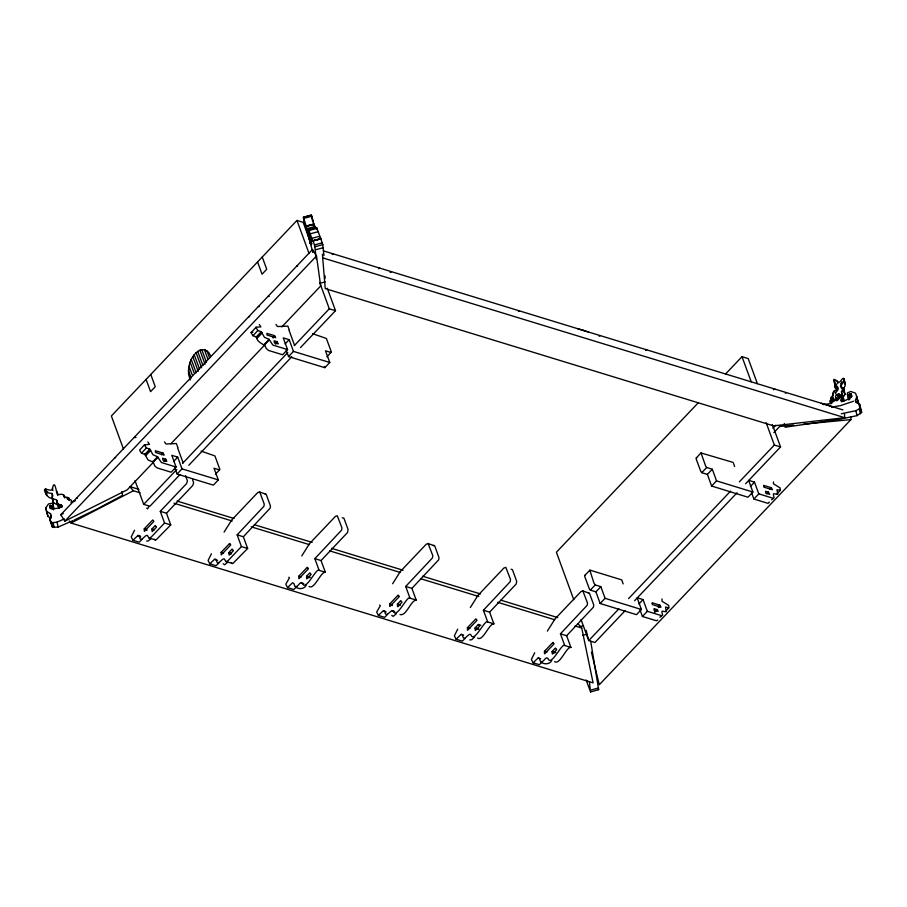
<?xml version="1.0" encoding="UTF-8"?>
<svg xmlns="http://www.w3.org/2000/svg" width="907" height="907" viewBox="0 0 907 907"><rect width="100%" height="100%" fill="white"/><g stroke="black" fill="none" stroke-linecap="round" stroke-linejoin="round"><path stroke-width="1.36" d="M320.749 238.53L316.577 227.566L308.686 229.709L312.722 240.877L320.749 238.53L322.779 244.641L323.958 255.491M661.475 616.409L659.82 617.191M772.945 498.963L771.472 499.791M662.019 598.903L661.985 601.239L668.584 605.332A1.247 0.612 43.5 0 1 668.765 605.899L668.788 607.849L666.328 610.479M773.49 481.9L773.456 483.782L780.054 487.887A1.247 0.612 43.5 0 1 780.235 488.454L780.258 490.438L776.982 493.896M657.734 620.014L656.475 620.773L642.428 616.477L640.036 609.969M839.02 394.069L839.066 394.919A3.719 2.936 -13.6 0 1 839.043 395.543M64.68 497.841C63.241 493.374 62.005 494.02 58.082 494.803L57.232 494.36C56.336 491.821 54.703 479.27 52.708 487.365C52.98 495.449 39.262 482.116 46.767 495.426L49.545 497.796L51.903 498.374M837.558 390.532C837.036 387.493 828.862 374.319 837.683 381.552C839.984 385.078 842.694 375.373 844.145 379.183C845.245 383.548 837.082 385.52 843.748 388.343L845.063 394.386L842.909 397.504M844.145 379.183L845.188 385.713L843.204 389.364M842.546 396.96L841.719 392.584L843.578 390.157L843.748 388.343M58.876 508.487L57.969 505.154L53.082 502.455L51.903 497.535L52.3 493.589L48.354 492.875L45.35 489.803M836.379 385.611L837.059 389.704C833.318 391.37 832.535 391.291 833.216 395.826M46.54 494.723L45.554 488.907M57.617 495.097L57.821 493.612L56.529 490.766M840.54 385.396L840.517 385.486A5.623 4.433 -13.6 0 0 840.483 385.997L842.444 388.854L842.104 390.713A6.1 4.807 -13.6 0 1 841.469 391.688L841.277 391.903M668.788 607.894L665.5 607.044L666.294 611.749L662.008 611.182L661.985 612.554A4.388 2.177 43.5 0 0 662.076 612.849L662.632 615.139L661.974 615.615A6.088 3.027 43.5 0 1 661.384 615.592L647.337 611.307L643.052 599.584L637.133 597.77L641.419 609.493L636.51 614.674L600.139 603.495L595.933 591.84L590.48 590.174L589.38 588.994L584.788 576.648L584.686 575.423L585.344 575.401M850.755 397.538L850.029 393.661L851.242 393.978L851.639 396.03C850.709 398.989 836.764 404.692 842.308 398.547L843.125 396.416L841.651 393.264M147.841 441.947L149.428 444.328L144.553 444.906A1.247 0.612 43.5 0 0 144.78 445.484L146.401 447.967L149.825 449.18L152.966 454.77L157.614 456.777L158.77 458.5A4.388 2.177 43.5 0 1 158.895 458.806L161.299 462.343A6.088 3.027 43.5 0 0 162.024 462.717L176.083 467.037L171.174 472.218L157.194 467.933L154.904 466.085A6.474 3.22 43.5 0 1 154.485 465.336L153.986 463.987A4.388 2.177 43.5 0 0 153.861 463.681L152.535 461.334M256.42 337.019L252.962 335.703L251.341 333.22A1.247 0.612 43.5 0 1 251.103 332.631L256.057 327.234L260.899 326.871L259.311 324.491M256.057 327.234L256.012 327.461A1.247 0.612 43.5 0 0 256.25 328.039L257.871 330.522L261.284 331.735L264.436 337.325L269.084 339.32L270.241 341.055A4.388 2.177 43.5 0 1 270.365 341.361L272.769 344.898A6.088 3.027 43.5 0 0 273.495 345.272L287.553 349.592L282.633 354.762L268.574 350.453L266.375 348.628A6.474 3.22 43.5 0 1 265.944 347.891L265.456 346.531A4.388 2.177 43.5 0 0 265.32 346.236C262.248 343.197 256.976 342.37 256.307 336.712M832.286 398.649C829.792 399.091 832.898 396.246 832.49 398.422M847.195 394.057L848.895 399.998L847.489 392.878L850.698 391.473L855.573 393.185L858.158 401.45L857.682 403.207M72.957 520.607L58.161 527.058L52.447 527.182L49.602 518.668L50.917 516.729L50.475 513.668L46.801 511.548L45.713 508.101L48.456 503.975L51.914 503.26L53.184 505.12L51.234 506.525L49.998 505.641L49.76 507.172L50.69 508.124C53.252 509.961 68.172 506.457 59.737 504.791L57.685 503.566L56.279 499.746L53.218 498.873L51.903 497.535M50.792 523.588L49.828 517.806M856.968 396.529L855.448 400.293L856.038 402.753M64.091 495.381C64.646 498.317 65.826 496.163 68.853 498.034L69.442 500.494M839.043 395.543L838.918 395.894A1.973 1.553 -13.6 0 1 838.567 396.336L838.567 396.336M830.846 402.447L832.603 401.914A2.653 2.086 -13.6 0 0 833.034 401.778L836.9 399.465A2.177 1.712 -13.6 0 0 837.206 398.763L836.526 398.037L835.551 399.057A8.582 6.768 -13.6 0 1 835.03 399.624L834.44 399.942A11.802 9.308 -13.6 0 0 834.032 399.998L830.211 402.107L831.923 403.184L831.47 403.524L823.046 404.545M842.138 381.507L841.288 383.117A5.941 4.682 -13.6 0 1 840.642 383.74L840.472 383.876M834.928 384.545L834.655 387.3L837.422 390.475M190.187 361.995L190.028 362.437A16.485 10.124 -73 0 0 189.11 365.975L189.007 366.507A22.879 14.047 -73 0 0 188.577 374.024M652.269 603.654L652.326 604.243A5.952 2.959 43.5 0 0 652.484 604.64L660.976 607.214A6.44 3.197 43.5 0 0 660.829 606.794L659.797 605.139L652.144 602.792L652.394 603.506A1.735 0.862 43.5 0 0 652.269 603.654M191.162 359.603L191.32 359.263A13.673 8.39 -73 0 1 192.658 356.893L192.862 356.576A14.433 8.866 -73 0 1 194.211 354.762L199.495 369.013M56.79 501.015L57.98 505.936M831.254 400.849L830.653 398.388C831.934 395.044 834.202 396.336 832.615 393.366M144.587 444.691L139.633 450.076A1.247 0.612 43.5 0 0 139.871 450.666L141.492 453.149L144.961 454.464M148.929 506.537L147.558 508.895L146.753 508.169M836.435 400.543L838.419 398.275M315.024 227.09L314.083 224.845A5.623 0.624 74.8 0 1 313.901 224.267L311.294 215.084L303.403 217.226L311.736 244.074L308.686 229.709M308.448 230.027L316.577 227.566M194.087 354.909L194.279 354.694A15.634 9.603 -73 0 1 196.105 352.766L196.297 352.574M841.254 413.751L855.857 410.712L859.28 408.887L860.46 407.549L860.017 405.066L858.68 403.207L857.104 402.98L855.448 400.293M784.249 423.535L785.145 427.231L839.78 419.227L857.047 415.633L861.65 412.47L860.607 408.683M733.162 462.423L701.02 452.956L705.759 466.368L706.859 467.547L712.312 469.225L716.53 480.869L752.889 492.048L747.969 497.217L711.61 486.039L707.403 474.395L701.939 472.728L700.85 471.549L696.247 459.191L696.157 457.978L696.814 457.956M838.419 397.141C843.272 389.591 829.973 397.504 838.227 398.286M306.158 585.276C303.856 590.366 294.616 589.448 294.004 583.779A2.131 1.304 -73 0 0 293.834 583.473L292.587 582.736L287.542 587.623L285.807 584.221L289.446 577.895L288.8 577.226M474.712 636.884L471.765 639.707L469.769 639.934M551.751 660.466C549.449 665.523 540.323 664.65 539.631 659.038A2.131 1.304 -73 0 0 539.416 658.652L538.168 657.926L533.123 662.802L531.389 659.412L534.711 652.757M311.373 244.754L303.176 222.34L296.963 220.435L111.368 415.984L123.431 448.954M153.453 462.185L127.195 489.837L64.828 521.14L60.769 514.745L312.439 249.572L316.498 255.967L320.681 285.977L281.794 326.951M64.828 521.14L316.498 255.967M141.492 453.149L146.401 447.967M252.962 335.703L257.871 330.522M144.905 454.35L149.825 449.18M256.375 336.905L261.284 331.735M157.614 456.777L152.705 461.946L148.056 459.951L145.063 454.747L149.972 449.566M256.522 337.302L261.443 332.121M145.823 455.529L150.743 450.348M257.293 338.084L262.214 332.903M264.164 344.501L269.084 339.32M152.92 462.559L157.841 457.389M264.39 345.113L269.311 339.944M170.947 443.738L265.263 344.365M161.412 454.792L163.045 453.069L163.317 453.783A1.735 0.862 43.5 0 1 163.6 454.056L164.008 454.758A5.952 2.959 43.5 0 1 164.133 455.133L155.619 452.502A6.44 3.197 43.5 0 1 155.46 452.071L155.392 450.722L163.045 453.069M272.882 337.336L274.515 335.613L274.787 336.327A1.735 0.862 43.5 0 1 275.07 336.599L275.479 337.302A5.952 2.959 43.5 0 1 275.603 337.687L267.089 335.057A6.44 3.197 43.5 0 1 266.919 334.626L266.885 333.368L274.515 335.613M273.143 338.05L274.787 336.327M163.85 460.824L165.562 459.146L162.591 458.216L162.977 460.234L166.718 461.368A3.186 1.587 43.5 0 0 166.707 461.051L166.14 460.144A3.662 1.814 43.5 0 0 165.879 459.906L165.562 459.146M275.32 343.379L277.032 341.69L274.061 340.76L274.447 342.789L278.188 343.912A3.186 1.587 43.5 0 0 278.177 343.606L277.61 342.699A3.662 1.814 43.5 0 0 277.338 342.449L277.032 341.69M164.178 461.572L165.879 459.906M275.649 344.127L277.338 342.449M173.622 461.448L177.715 457.128L182.001 468.851L218.326 479.916L213.406 485.098L211.286 484.497L177.092 474.021L174.7 467.513M285.081 343.991L289.174 339.683L293.471 351.406L329.785 362.471L324.876 367.652L322.756 367.052L288.551 356.576L286.17 350.068M135.007 480.608L143.703 504.349L176.74 469.531M182.568 463.386L287.734 352.585M294.31 345.646L329.298 308.788L335.511 310.693L300.523 347.551M177.092 474.021L182.001 468.851M288.551 356.576L293.471 351.406M180.028 474.508L149.904 506.242L143.703 504.349M188.769 465.291L291.782 356.768M134.542 530.244L131.22 536.899L132.955 540.3L138 535.413L139.247 536.15A2.131 1.304 -73 0 1 139.429 536.456C140.653 544.268 145.29 533.339 147.66 535.72A3.084 1.893 -73 0 1 147.796 536.003L148.918 537.998L155.959 539.982L170.754 524.938L164.552 523.033L160.267 511.321L186.513 483.635L187.432 480.948L185.618 475.756M153.204 520.607L153.714 521.049A4.274 2.619 -73 0 1 153.839 521.457L144.417 531.343A4.784 2.936 -73 0 1 144.292 531.037L144.326 530.005A3.333 2.052 -73 0 1 144.474 529.643L144.247 528.849L152.716 519.938L153.011 520.629M160.267 511.321L166.469 513.215L192.715 485.54L193.633 482.853L192.533 479.599M151.979 528.962L155.256 525.538L155.528 526.241A4.58 2.812 -73 0 1 155.868 526.196L156.469 526.888A2.653 1.621 -73 0 1 156.458 527.25L152.217 531.593L151.979 530.119A2.857 1.757 -73 0 1 152.206 529.654L151.979 528.962L154.462 529.722M164.552 523.033L151.242 537.057L149.179 538.123M150.959 538.611L148.317 540.957L146.639 541.003M215.492 474.248L219.868 469.441L214.925 455.926L201.161 451.13M326.962 356.791L331.338 351.984L326.395 338.481L312.62 333.674M211.422 553.78L208.1 560.435L209.846 563.837L214.88 558.95L216.059 559.596A2.131 1.304 -73 0 1 216.308 559.993C217.499 567.714 222.26 557.045 224.471 559.154A3.084 1.893 -73 0 1 224.675 559.54L225.798 561.535L232.838 563.519L247.645 548.474L241.432 546.57L237.146 534.858L263.914 506.299L264.243 504.099L259.787 492.138L257.667 492.637L231.716 519.983L224.074 532.137M230.163 544.143L230.593 544.585A4.274 2.619 -73 0 1 230.718 544.994L221.297 554.88A4.784 2.936 -73 0 1 221.172 554.574L221.217 553.542A3.333 2.052 -73 0 1 221.353 553.179L221.127 552.386L229.596 543.474L229.89 544.166M237.146 534.858L243.348 536.751L270.127 508.203L270.456 505.993L266.182 494.315L259.289 491.866M228.859 552.488L232.147 549.075L232.419 549.778A4.58 2.812 -73 0 1 232.748 549.733L233.348 550.424A2.653 1.621 -73 0 1 233.337 550.787L229.21 555.107L228.859 553.655A2.857 1.757 -73 0 1 229.097 553.191L228.893 552.59L231.342 553.259M241.432 546.57L228.122 560.594L226.058 561.66M227.838 562.147L224.596 564.778L223.19 563.735M309.038 586.444C314.264 590.321 321.033 571.104 325.341 572.26L319.128 570.356L314.842 558.644L341.622 530.096L341.95 527.885L337.268 515.743L335.375 516.423L309.423 543.769L301.77 555.923M307.87 567.929L308.301 568.372A4.274 2.619 -73 0 1 308.425 568.78L299.004 578.666A4.784 2.936 -73 0 1 298.879 578.36L298.913 577.328A3.333 2.052 -73 0 1 299.049 576.965L298.834 576.183L307.292 567.26L307.598 567.952M314.842 558.644L321.055 560.549L347.585 532.443L348.05 529.461L343.878 518.101L342.222 517.784M306.566 576.285L309.843 572.861L310.115 573.564A4.58 2.812 -73 0 1 310.443 573.519L311.044 574.21A2.653 1.621 -73 0 1 311.044 574.573L306.793 578.915L306.566 577.442A2.857 1.757 -73 0 1 306.793 576.977L306.566 576.285L310.285 577.419M319.128 570.356C316.656 566.875 305.5 592.214 302.382 583.326A3.084 1.893 -73 0 0 302.246 583.042L301.283 582.906L303.766 583.666M400.032 614.527C406.257 616.635 410.735 600.389 416.2 600.071L409.987 598.167L405.701 586.455L432.48 557.907L432.809 555.696L428.115 543.565L426.222 544.234L400.282 571.58L392.629 583.734M398.729 595.752L399.159 596.194A4.274 2.619 -73 0 1 399.284 596.602L389.863 606.477A4.784 2.936 -73 0 1 389.738 606.171L389.772 605.15A3.333 2.052 -73 0 1 389.908 604.788L389.681 603.994L398.15 595.071L398.456 595.763M405.701 586.455L411.914 588.36L438.682 559.812L439.011 557.601L434.736 545.912L427.855 543.463M397.425 604.096L400.701 600.672L400.973 601.386A4.58 2.812 -73 0 1 401.302 601.33L401.903 602.033A2.653 1.621 -73 0 1 401.903 602.384L397.651 606.738L397.413 605.252A2.857 1.757 -73 0 1 397.651 604.799L397.425 604.096L399.908 604.856M409.987 598.167C407.515 594.686 396.359 620.025 393.241 611.137A3.084 1.893 -73 0 0 393.105 610.853L392.141 610.717L394.624 611.477M396.393 613.756L393.15 616.375L391.745 615.331M477.592 638.04C482.819 641.918 489.599 622.712 493.896 623.857L487.694 621.964L483.408 610.241L510.176 581.693L510.505 579.482L505.823 567.351L503.929 568.02L477.978 595.366L470.336 607.52M476.345 619.526L476.855 619.98A4.274 2.619 -73 0 1 476.98 620.388L467.558 630.274A4.784 2.936 -73 0 1 467.434 629.968L467.468 628.936A3.333 2.052 -73 0 1 467.615 628.574L467.388 627.78L475.858 618.857L476.152 619.549M483.408 610.241L489.61 612.146L516.151 584.04L516.718 581.387L512.444 569.698L511.129 569.222M475.121 627.882L478.397 624.458L478.669 625.172A4.58 2.812 -73 0 1 479.009 625.116L479.61 625.819A2.653 1.621 -73 0 1 479.599 626.17L475.359 630.524L475.121 629.039A2.857 1.757 -73 0 1 475.347 628.585L475.121 627.882L478.851 629.027M487.694 621.964C485.222 618.472 474.055 643.811 470.937 634.923A3.084 1.893 -73 0 0 470.801 634.639C468.522 632.304 463.772 643.154 462.57 635.376A2.131 1.304 -73 0 0 462.389 635.081L461.141 634.344L456.096 639.22L454.362 635.83L457.684 629.175M698.277 402.753L556.399 552.227L573.78 599.708M725.487 374.081L742.005 356.678L748.207 358.582L757.379 383.638M584.902 575.287L589.947 570.129L621.692 579.868L623.166 583.893M696.372 457.842L701.281 452.661M590.321 590.106L595.241 584.936L600.853 586.67L605.06 598.314L641.419 609.493M701.791 472.66L706.712 467.479M595.933 591.84L600.853 586.67M707.403 474.395L712.312 469.225M554.619 661.622C559.846 665.5 566.626 646.294 570.922 647.439L564.721 645.535L560.435 633.823L587.203 605.275L587.532 603.064L582.85 590.933L580.956 591.602L555.005 618.948L547.363 631.102M553.451 643.12L553.882 643.562A4.274 2.619 -73 0 1 554.007 643.97L544.585 653.845A4.784 2.936 -73 0 1 544.461 653.539L544.495 652.518A3.333 2.052 -73 0 1 544.642 652.156L544.415 651.362L552.885 642.439L553.179 643.131M560.435 633.823L566.637 635.728L593.416 607.18L593.745 604.969L589.471 593.28L582.577 590.831M552.148 651.464L555.424 648.04L555.696 648.754A4.58 2.812 -73 0 1 556.036 648.698L556.637 649.401A2.653 1.621 -73 0 1 556.626 649.752L552.386 654.106L552.148 652.621A2.857 1.757 -73 0 1 552.374 652.167L552.148 651.464L555.878 652.609M600.139 603.495L605.06 598.314M711.61 486.039L716.53 480.869M564.721 645.535C562.215 642.099 551.184 667.235 547.998 658.584A3.084 1.893 -73 0 0 547.828 658.221C545.368 656.237 544.166 662.076 540.969 661.861M772.866 428.24L775.7 425.258M773.83 432.639L779.657 426.483L793.636 425.134M581.013 619.492L588.734 640.591L618.857 608.846M628.574 598.609L730.611 491.106M739.352 481.889L774.34 445.031L780.542 446.936L745.565 483.794M625.07 610.751L594.947 642.485L588.734 640.591M634.583 600.729L737.04 492.762M638.959 603.903L643.052 599.584M750.418 486.458L754.511 482.139L758.808 493.862L772.855 498.147A6.088 3.027 43.5 0 0 773.444 498.17L774.102 497.682L773.546 495.403A4.388 2.177 43.5 0 1 773.444 495.109L773.467 493.737L777.764 494.292L777.004 489.701L780.258 490.438M642.428 616.477L647.337 611.307M751.506 492.524L753.887 499.031L758.808 493.862M658.153 606.862L659.797 605.139M769.624 489.417L771.267 487.694L772.299 489.338A6.44 3.197 43.5 0 1 772.447 489.769L763.955 487.184A5.952 2.959 43.5 0 1 763.796 486.798L763.739 486.209A1.735 0.862 43.5 0 1 763.864 486.05L763.615 485.347L771.267 487.694M658.471 607.622L660.115 605.887M654.503 612.146L656.951 609.549L658.199 611.295L654.378 610.649A3.186 1.587 43.5 0 1 654.151 610.275L654.106 609.538A3.662 1.814 43.5 0 1 654.242 609.402L654.004 608.676L656.951 609.549M766.789 493.827L768.422 492.104L769.658 494.338L765.848 493.204A3.186 1.587 43.5 0 1 765.621 492.83L765.576 492.082A3.662 1.814 43.5 0 1 765.701 491.957L765.474 491.231L768.422 492.104M655.546 611.908L657.19 610.184M850.868 416.982L850.959 419.59L599.289 684.751L591.421 652.11M142.195 539.268L139.168 542.193L132.955 540.3M219.075 562.805L216.047 565.73L209.846 563.837M296.77 586.591L293.755 589.516L287.542 587.623M379.648 605.048L380.305 605.717L376.666 612.044L378.4 615.434L383.434 610.558L386.167 611.976M387.629 614.402L384.602 617.338L378.4 615.434M465.336 638.199L462.309 641.124L456.096 639.22M542.363 661.781L539.336 664.706L533.123 662.802M839.825 397.413L841.288 394.885L838.533 397.028M201.603 367.743L196.116 352.755A14.501 8.911 -73 0 1 197.726 351.451L197.987 351.27A14.546 8.934 -73 0 1 199.835 350.295L200.096 350.193A14.569 8.945 -73 0 1 201.773 349.773L202.08 349.739A16.485 10.124 -73 0 1 204.347 349.909L204.676 350A22.879 14.047 -73 0 1 208.848 352.664L210.492 355.544M75.349 500.698L70.984 502.546C73.728 499.315 68.195 499.882 68.977 498.623L68.853 498.034M332.223 254.538L333.334 253.903M378.786 268.755L379.863 268.143M390.123 272.485L391.495 271.703M518.453 311.475L519.484 310.886M599.142 336.225L600.23 335.613M645.716 350.442L646.759 349.853M773.376 389.817L774.748 389.035M785.292 393.207L786.38 392.595M831.787 407.47L832.909 406.846L821.266 403.275M586.081 679.978L590.57 691.916L589.38 681.758M590.695 641.215L598.654 689.671L598.11 688.969M69.215 520.935L71.041 523.033L133.363 490.755L140.131 492.83M98.444 508.237L122.683 495.267L121.787 491.571M60.769 514.745L63.263 513.487M74.181 520.074L97.253 508.861M251.148 332.416L252.826 332.279M433.081 545.606L434.056 545.368M49.602 518.668L51.257 522.262L53.071 522.647L56.982 522.137L64.374 518.917M383.684 611.216L384.693 611.284A2.131 1.304 -73 0 1 384.863 611.59C385.282 618.665 391.019 610.241 392.13 610.649M853.566 401.223L840.438 405.644L832.501 406.914M847.705 395.089L850.165 395.078L849.95 393.831M836.311 400.758C838.805 400.52 838.669 397.515 841.197 397.674L841.685 396.608L839.927 397.345M589.811 570.106L593.858 582.838L595.241 584.936M303.641 217.669L311.532 215.526M303.89 218.349L311.781 216.206M305.965 226.104L313.856 223.961M306.01 226.274L313.901 224.131L315.647 228.53M306.124 226.591L314.003 224.448M307.122 228.621L315.012 226.478M307.53 229.822L315.421 227.68M309.208 230.48L317.099 228.337M310.443 233.779L318.334 231.636M311.725 238.405L319.615 236.262M312.779 240.956L320.613 238.734M312.858 240.956L319.434 239.176M312.858 240.661L320.965 238.915M313.074 241.058L314.457 244.958L322.348 242.815M316.169 258.926L314.888 246.783L322.779 244.641M315.432 249.822L323.323 247.679M319.944 283.301L325.205 281.873M580.378 626.556L583.008 625.841M582.736 635.342L586.682 634.276M590.706 690.091L598.597 687.948M590.57 691.916L598.654 689.671M264.867 493.839L265.502 493.759M588.155 592.804L588.79 592.736M67.73 499.156C69.975 498.022 65.678 497.694 67.413 499.099M844.44 413.989L844.746 417.685L773.603 425.859L325.228 288.596L322.404 254.164M803.421 424.181L850.959 419.59M296.736 266.125L297.609 266.102M267.928 296.476L269.152 296.442M258.348 306.566L259.085 306.555M248.756 316.679L249.697 316.656M134.077 437.503L135.993 437.457M114.86 457.752L115.608 457.74M76.471 498.192L77.356 498.181M831.764 399.964L833.556 399.568A10.748 8.469 -13.6 0 1 833.998 399.171L832.909 397.175M52.096 493.487L52.901 496.05M331.055 352.483L325.466 350.794L329.785 362.471M219.449 469.905L213.995 468.239L218.326 479.916M295.387 586.682C298.029 587.09 299.775 581.965 301.271 582.838M323.346 250.842L842.898 409.896M582.861 330.295L588.586 332.041M322.699 257.871L844.746 417.685M289.174 339.683L283.256 337.869L287.553 349.592M754.511 482.139L748.592 480.325L752.889 492.048M753.887 499.031L767.866 503.317L769.204 502.569A6.474 3.22 43.5 0 0 769.147 502.047M177.715 457.128L171.797 455.314L176.083 467.037M138.896 489.361L129.712 486.549L133.363 490.755M177.126 501.061L234.017 518.487M254.345 524.7L312.144 542.397M331.554 548.338L403.014 570.22M422.571 576.206L480.563 593.96M500.845 600.162L557.771 617.599M173.997 503.204L232.249 521.026M251.205 526.831L309.457 544.665M329.774 550.889L400.214 572.453M420.531 578.677L478.783 596.5M497.75 602.316L554.642 619.73M574.959 625.943L581.738 628.018L593.087 682.858L71.041 523.033M478.34 624.481L480.823 625.24M229.097 553.191L231.58 553.882M306.793 576.977L309.276 577.736M397.651 604.731L400.134 605.559M475.347 628.585L477.83 629.345M552.374 652.099L554.857 652.927M144.247 528.849L146.73 529.62M221.127 552.386L223.61 553.145M298.834 576.183L301.317 576.943M389.681 603.994L392.175 604.754M467.388 627.78L469.871 628.54M544.415 651.362L546.898 652.122M144.474 529.643L146.957 530.402M389.908 604.788L392.391 605.547M138 535.413L140.483 536.173M461.141 634.344L463.624 635.104M538.168 657.926L540.651 658.686M138.238 536.071L140.721 536.831M215.118 559.608L217.601 560.367M577.657 328.697L583.382 330.454M842.07 393.842L844.054 400.112M232.271 563.564L231.398 562.828M155.38 540.028L154.519 539.291M51.075 518.339L47.992 516.468L46.903 513.022M836.696 384.579L835.143 382.958L834.553 380.146M843.725 392.096L845.063 394.386M578.099 623.812L581.738 628.018M275.977 324.479L277.451 326.554L287.836 326.089L289.31 330.114M164.507 441.924L165.981 443.999L176.366 443.546L177.84 447.559M856.764 398.105L858.158 401.45M830.653 398.388L830.937 398.933C833.159 399.806 828.386 400.055 830.211 402.107M197.726 351.451L202.93 365.498M313.198 224.539L313.607 225.378M312.416 220.752L312.756 221.557L312.484 220.095M845.335 384.103L843.861 378.491M324.445 366.485L324.876 367.652M772.345 424.51L780.542 446.936M742.005 356.678L751.177 381.734M766.132 422.617L774.34 445.031M733.536 463.432L734.636 466.447M566.637 635.728L570.922 647.439M489.61 612.146L493.896 623.857M327.302 288.267L335.511 310.693M296.963 220.435L309.026 253.404M319.649 282.417L329.298 308.788M411.914 588.36L416.2 600.071M262.236 257.021L266.726 269.277L262.044 274.209L257.554 261.953M289.072 330.363L294.571 345.374M321.055 560.549L325.341 572.26M209.608 357.97L207.034 351.1A21.609 13.265 -73 0 0 204.517 349.943L207.873 359.127M206.479 362.335L201.819 349.773A14.648 8.991 -73 0 0 199.925 350.261L205.084 364.353M192.828 356.632L198.225 371.382M196.195 372.834L191.23 359.467A13.911 8.537 -73 0 0 190.13 362.142L194.007 372.732M192.193 374.806L189.03 366.383A21.757 13.356 -73 0 0 188.543 370.691L191.218 378.026M190.209 380.112L188.543 374.035M243.348 536.751L247.645 548.474M150.766 374.466L155.256 386.722L150.573 391.654L146.084 379.398M177.613 447.809L183.101 462.819M144.837 454.158L145.063 454.747M166.469 513.215L170.754 524.938M312.269 218.44L313.085 221.41A5.941 0.658 74.8 0 1 313.164 221.762M309.049 238.7C306.351 228.53 303.822 222.997 303.414 217.306L311.305 215.174L312.257 219.075M859.417 403.762L861.65 412.47M858.68 403.207L859.575 406.892M859.28 408.887L860.471 413.807M855.857 410.712L857.047 415.633M851.242 393.978L851.843 396.438M850.562 393.672L851.458 397.357M850.029 393.661L850.913 397.357M848.963 395.497L849.859 399.182M840.891 385.305L841.503 388.219M842.138 394.908L842.728 397.368M842.886 397.651L843.782 401.336M842.308 398.547L842.898 401.007M837.24 381.087L837.83 383.548M841.651 398.887L842.24 401.348M841.106 399.431L841.696 401.892M834.406 390.407L835.007 392.867M68.206 497.739L68.807 500.199M63.887 495.097L64.59 497.626M61.257 504.814L61.857 507.274M60.474 504.677L61.064 507.138M59.737 504.791L60.327 507.251M58.683 504.417L59.567 508.101M56.778 500.245L58.105 505.596M52.289 488.079L52.889 490.54M52.527 498.499L53.717 503.419M52.912 504.02L54.103 508.94M56.982 522.137L58.161 527.058M52.459 506.163L53.343 509.859M51.234 506.525L51.824 508.986M50.588 505.414L51.302 508.464M50.418 505.324L51.019 507.784M49.998 505.641L50.599 508.101M45.656 488.896L46.847 493.816M49.658 506.265L50.248 508.725M45.577 490.506L46.767 495.426M53.071 522.647L54.261 527.568M50.475 513.668L51.37 517.353M51.257 522.262L52.447 527.182M46.801 511.548L47.992 516.468M45.713 508.101L46.597 511.797M586.183 630.354L588.144 638.505M314.457 244.958L314.888 246.783M835.63 393.785C835.37 391.439 840.143 389.364 837.41 386.643A9.013 7.109 -13.6 0 0 836.968 386.201M312.745 251.738L312.439 249.572L312.813 252.305M319.888 237.838L320.035 238.904M312.246 250.026L309.015 238.7M587.339 680.681L587.441 681.622M316.339 227.895L316.43 228.972M840.664 395.293L840.63 395.577A3.583 2.823 -13.6 0 1 840.415 396.155L839.451 396.96A5.533 4.365 -13.6 0 1 838.93 397.187M325.069 275.83L325.103 278.313M837.739 396.404A3.877 3.05 -13.6 0 0 837.705 395.951L836.855 395.191A2.222 1.746 -13.6 0 0 836.481 395.191M310.035 242.384L310.398 243.722L310.069 242.328"/></g></svg>
